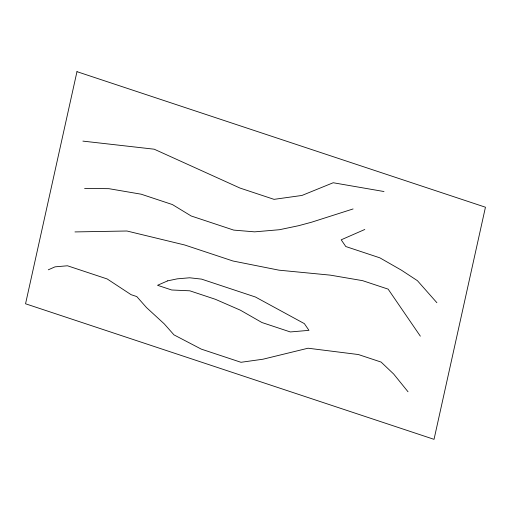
<?xml version="1.0" encoding="UTF-8"?>
<svg xmlns="http://www.w3.org/2000/svg" width="511" height="511" viewBox="0 0 511 511"><rect width="100%" height="100%" fill="white"/><g stroke="black" fill="none" stroke-linecap="round" stroke-linejoin="round"><path stroke-width="0.77" d="M364.803 229.477L341.195 239.812L345.8 246.532L379.839 257.831L401.461 270.198L417.41 280.68L436.892 302.716M48.302 269.802L55.047 266.844L67.465 265.777L107.176 278.955L131.103 294.681L136.776 296.565L146.516 307.584L164.229 323.846L173.97 334.865L201.264 349.115L240.981 362.293L262.98 359.214L308.05 348.215L358.415 354.545L381.11 362.075L393.681 374.039L408.027 391.777M353.088 208.948L311.601 222.202L298.648 225.69L279.485 229.714L254.644 231.853L233.719 230.103L191.171 215.981L172.386 204.553L141.183 194.199L108.907 188.68L84.602 188.406M74.964 231.924L126.939 231.004L184.739 244.999L232.965 261L278.98 270.172L330.323 275.142L362.599 280.66L388.13 289.13L420.342 336.161M82.897 141.113L154.194 149.199L239.985 188.054L274.03 199.354L301.975 195.445L333.198 182.746L383.997 191.536M76.969 71.661L25.55 303.783L434.031 439.339L485.45 207.217L76.969 71.661M167.665 280.858L157.548 285.291L171.728 289.993L189.817 290.81L215.348 299.28L240.342 310.171L261.964 322.537L290.331 331.952L308.963 330.349L304.358 323.629L255.443 297.012L201.545 279.121L189.658 277.78L177.24 278.846L167.665 280.858"/></g></svg>
